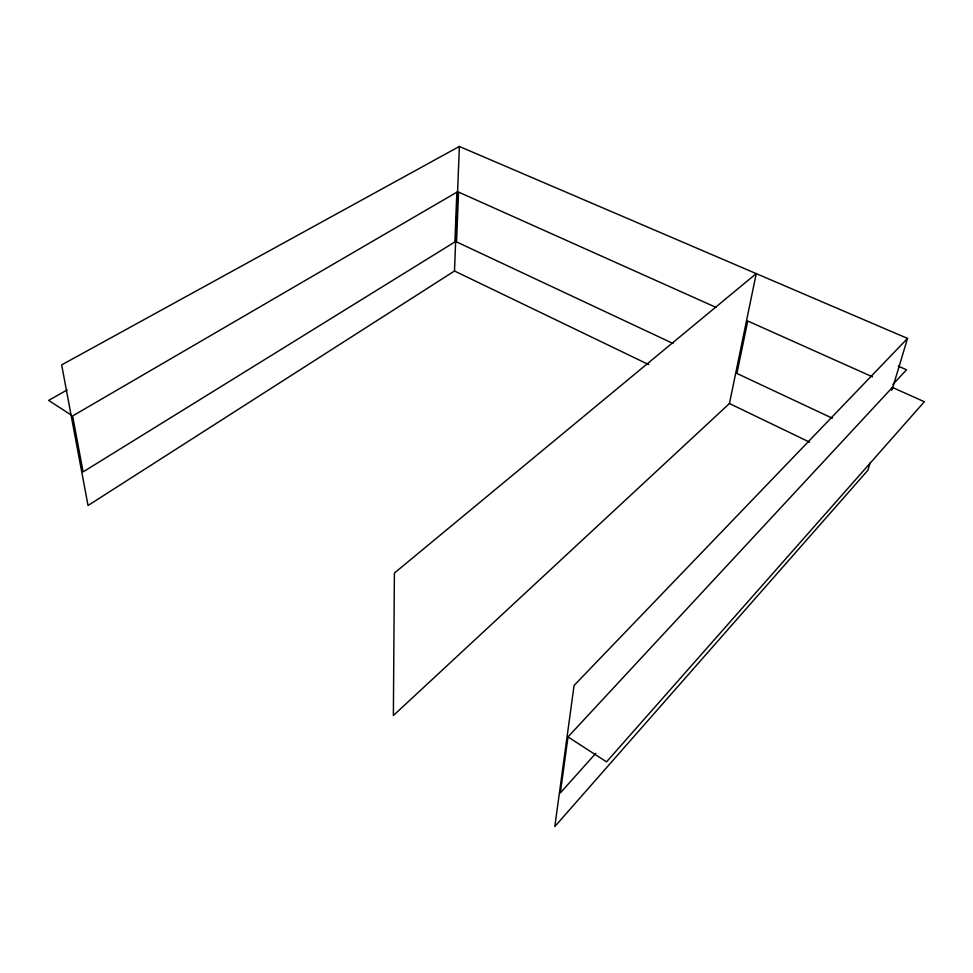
<?xml version="1.0" encoding="UTF-8"?>
<svg xmlns="http://www.w3.org/2000/svg" width="973" height="973" viewBox="0 0 973 973"><rect width="100%" height="100%" fill="white"/><g stroke="black" fill="none" stroke-linecap="round" stroke-linejoin="round"><path stroke-width="1.46" d="M459.365 146.449L61.664 364.899L88.032 505.51L454.488 271.005L459.365 146.449L907.529 338.422L892.29 389.127M568.013 736.914L606.532 761.883L924.35 401.74L892.387 387.424L568.013 736.914L560.326 792.91L595.804 753.309M729.446 403.527L756.24 273.608L394.393 573.073L393.372 715.52L729.446 403.527L809.536 442.119M891.536 390.258L892.387 387.424M870.081 463.002L867.904 470.251L554.817 826.551L574.07 685.479L907.529 338.422M892.861 384.469L906.532 369.776L898.225 366.128M67.149 389.942L48.65 400.402L71.382 415.13M872.489 376.843L747.75 321.005L736.902 373.437L832.329 418.22M716.201 307.456L458.538 192.07L456.556 241.9L672.988 343.457M454.488 271.005L648.736 364.62M456.836 192.216L454.902 241.936L83.082 471.905L72.634 415.945L456.836 192.216"/></g></svg>
